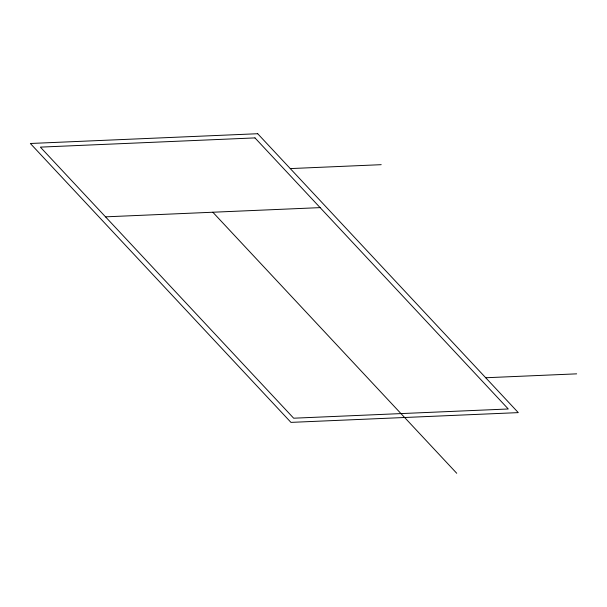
<?xml version="1.0" encoding="UTF-8"?>
<svg xmlns="http://www.w3.org/2000/svg" width="607" height="607" viewBox="0 0 607 607"><rect width="100%" height="100%" fill="white"/><g stroke="black" fill="none" stroke-linecap="round" stroke-linejoin="round"><path stroke-width="0.91" d="M290.267 168.587L381.204 164.679M105.512 216.843L320.124 207.624M485.714 377.751L576.65 373.851M212.822 212.23L456.737 473.278M257.694 133.722L30.35 143.487L290.95 422.381L518.287 412.616L257.694 133.722M254.97 137.903L40.366 147.122L293.667 418.2L508.271 408.981L254.97 137.903"/></g></svg>
